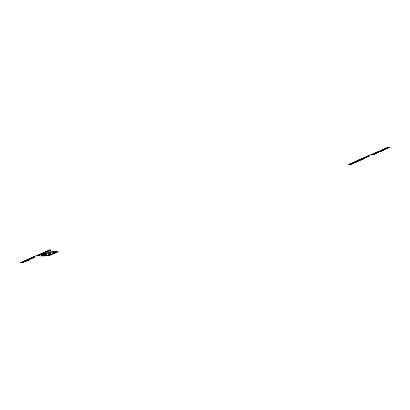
<?xml version="1.0" encoding="UTF-8"?>
<svg xmlns="http://www.w3.org/2000/svg" width="410" height="410" viewBox="0 0 410 410"><rect width="100%" height="100%" fill="white"/><g stroke="black" fill="none" stroke-linecap="round" stroke-linejoin="round"><path stroke-width="0.61" d="M46.55 251.381L47.662 251.468L44.89 252.688L43.311 252.765L45.976 252.217L44.49 252.273L47.094 251.735L45.577 251.781L46.894 251.253L48.16 251.274L50.932 250.054L49.774 249.967L48.846 250.366L50.507 250.197L48.652 250.454L47.709 250.858L49.354 250.684L46.581 251.35M364.91 157.332L366.022 157.419L363.25 158.639L361.671 158.716L364.341 158.168L362.799 158.229L365.453 157.686L363.936 157.737L367.063 157.04L369.292 156.01L368.134 155.923L367.206 156.323L368.867 156.148L367.011 156.405L366.068 156.815L367.714 156.635L364.941 157.302M45.546 254.733C48.887 254.026 41.641 255.794 46.166 254.466M49.682 252.944C53.028 252.237 45.776 254 50.302 252.678M49.518 253.754L50.481 253.467L48.559 254.036L50.245 253.436M49.354 254.559C52.695 253.851 45.449 255.62 49.974 254.292M53.495 252.77C56.836 252.063 49.584 253.826 54.115 252.504M32.959 257.921L30.888 258.172L29.576 258.7L31.093 258.654L28.439 259.192L29.976 259.135L27.306 259.684L29.689 259.335L29.402 259.346L31.467 258.566L31.662 258.387L30.381 258.397L31.514 257.864L32.559 257.931L33.348 257.603L31.708 257.777L34.507 257.116L32.846 257.29L33.769 256.885L34.932 256.973L32.672 257.931L32.964 257.916M20.956 262.456L23.37 262.349L20.956 262.456M24.113 261.093L26.522 260.986L24.113 261.093M26.214 260.181L28.623 260.078L26.214 260.181M36.962 255.538L39.37 255.43L36.962 255.538M40.113 254.174L42.527 254.067L40.113 254.174M42.215 253.262L44.628 253.16L42.215 253.262M351.114 163.308L353.528 163.2L351.114 163.308M360.574 159.213L362.988 159.111L360.574 159.213M380.782 150.48L383.196 150.373L380.782 150.48M359.452 160.172L361.42 159.767L359.857 159.731L357.991 160.356L359.452 160.172L359.421 159.874L358.304 160.254L359.488 160.125M376.508 152.797L378.471 152.392L376.908 152.361L375.042 152.981L376.508 152.797M379.66 151.434L381.628 151.029L380.06 150.998L378.194 151.618L379.66 151.434M41.846 255.63L49.2 255.312L57.195 251.837L49.835 252.191L41.846 255.63M374.714 154.093L370.584 154.939L371.967 154.355L373.341 154.283L372.757 154.667L374.714 154.093M376.821 153.181L372.685 154.032L374.069 153.448L375.442 153.376L374.858 153.76L376.821 153.181M359.99 160.023L361.128 159.869L359.99 160.023M377.041 152.653L378.184 152.494L377.041 152.653M380.198 151.29L381.336 151.131L380.198 151.29M376.677 152.546L375.355 152.884L376.677 152.546M379.834 151.177L378.512 151.515L379.834 151.177M354.809 162.129L353.184 162.529L354.809 162.129M356.91 161.222L355.285 161.617L356.91 161.222M384.647 149.312L383.458 149.901L381.879 149.978L384.928 149.342L386.23 148.686L385.067 148.599L384.144 148.999L385.805 148.825L383.007 149.491L384.647 149.312M387.916 147.902C382.151 148.953 387.091 148.589 387.24 148.225L389.5 147.272L388.342 147.185L387.414 147.585L389.075 147.41L386.276 148.077L387.916 147.902M23.759 262.046L22.227 262.697L20.5 262.743L22.283 262.082L23.759 262.046M26.911 260.683L25.379 261.334L23.652 261.38L25.435 260.719L26.911 260.683M29.018 259.771L27.485 260.427L25.758 260.468L27.542 259.812L29.018 259.771M39.76 255.128L38.227 255.778L36.5 255.825L38.284 255.163L39.76 255.128M42.917 253.764L41.384 254.415L39.657 254.461L41.441 253.8L42.917 253.764M45.018 252.852L43.486 253.508L41.758 253.549L43.542 252.893L45.018 252.852M353.917 162.898L352.385 163.549L350.658 163.595L352.441 162.934L353.917 162.898M363.378 158.808L361.845 159.459L360.118 159.505L361.902 158.844L363.378 158.808M383.586 150.07L382.053 150.721L380.326 150.767L382.11 150.106L383.586 150.07M353.2 162.36L352.851 162.632L356.659 161.904L354.281 162.488L355.342 162.017L353.2 162.36M355.301 161.453L354.952 161.724L358.76 160.997L356.387 161.581L357.443 161.104L355.301 161.453M351.037 164.174L350.591 164.354L351.78 163.995L349.592 163.938L348.433 164.441L351.037 164.174M35.009 256.47L33.789 256.665L35.009 256.47M369.369 155.503L368.149 155.703L369.369 155.503M22.622 261.688L23.155 261.6L22.622 261.688M38.627 254.769L39.155 254.682L38.627 254.769M356.987 160.725L357.52 160.633L356.987 160.725M377.195 151.987L377.723 151.9L377.195 151.987M366.673 157.122L366.714 157.158M41.195 255.655L41.087 255.722A1.594 0.287 -14.8 0 0 41.036 255.963L48.58 255.614A1.594 0.287 -14.8 0 0 49.759 255.327L57.953 251.781A1.594 0.287 -14.8 0 0 58 251.54L50.799 251.842A1.594 0.287 -14.8 0 0 48.923 252.304L41.195 255.655"/></g></svg>
